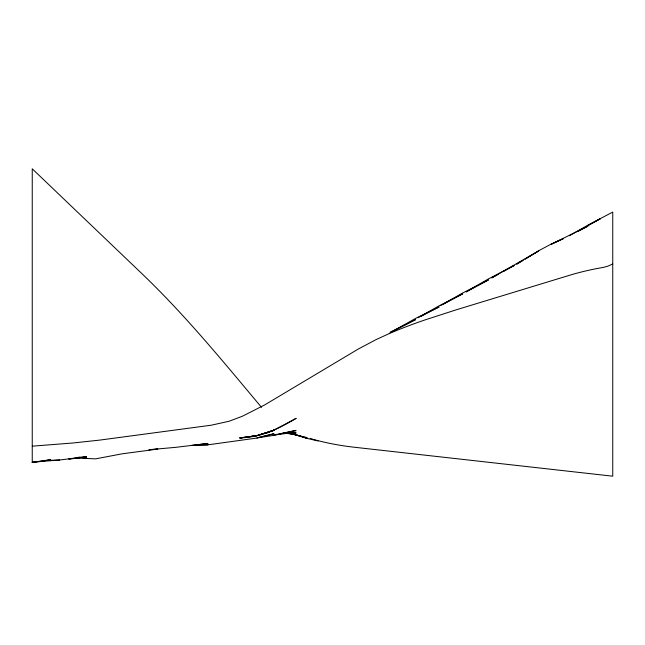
<?xml version="1.0" encoding="UTF-8"?>
<svg xmlns="http://www.w3.org/2000/svg" width="645" height="645" viewBox="0 0 645 645"><rect width="100%" height="100%" fill="white"/><g stroke="black" fill="none" stroke-linecap="round" stroke-linejoin="round"><path stroke-width="0.97" d="M523.49 259.991L516.685 264.136L522.635 260.596M525.183 258.951L538.793 250.663L551.112 244.124L563.44 238.61L551.112 244.31L587.974 226.121L578.331 231.233M525.183 259.064L538.793 250.905L491.861 277.785M466.15 291.806L488.434 278.922L514.138 265.53L503.85 271.231M569.366 235.748L587.974 225.097L612.75 212.076L612.75 476.195L353.734 447.17A270.255 270.255 0 0 1 318.122 440.696L313.663 439.487M418.145 317.711L439.124 305.794L462.723 293.822L443.494 304.093M440.874 305.432L462.723 292.983L488.434 279.954L466.271 291.887M491.861 277.874L497.859 274.552M420.766 316.469L439.124 306.915L415.517 318.428L390.152 332.707L415.517 319.654L390.152 332.167M612.75 263.998L607.84 266.183L603.059 267.449A281.502 281.502 0 0 0 571.897 274.568L456.136 309.842L424.974 319.928A501.657 501.657 0 0 0 389.354 333.538M389.354 333.53L375.995 339.641L358.185 349.09L264.692 404.915L242.431 416.219L229.072 421.258L211.262 425.2L99.959 440.075L73.248 442.962L32.25 446.171M32.25 462.529L50.52 459.829L32.25 462.223L59.654 460.006L86.599 456.628L68.789 459.006L86.599 457.394L77.698 457.7L86.599 457.853L78.682 457.232L86.599 458.361L83.036 457.555M45.045 460.449L59.654 460.006M289.041 432.601L296.055 432.287L273.996 434.98L296.055 430.409L273.996 435.343L256.895 437.931L273.996 433.722L256.895 438.044L207.972 444.832L191.807 445.364L207.972 443.454L175.65 447.348L148.93 449.734L157.84 449.073L122.219 453.806L95.508 458.869L86.599 458.458L83.036 457.611M283.018 433.238L296.055 434.029L287.033 433.126M45.956 460.449L50.52 460.474M196.298 444.744L207.972 444.695L195.403 444.711M285.945 433.085L296.055 434.819L288.702 433.158M307.084 437.568L287.783 433.069M318.114 440.962L307.084 438.406L296.974 435.133M296.974 435.117L307.084 438.237L291.459 433.658M310.1 438.334L312.777 439.197M261.507 407.317C222.573 360.869 184.099 313.696 140.03 271.859L32.25 168.805L32.25 462.642M600.237 218.792L587.974 225.516L600.237 218.849M296.055 418.371C278.89 428.788 260.29 437.616 239.795 437.874L256.895 435.625L273.996 430.336L256.895 435.641L273.996 430.11L296.055 418.371M273.996 430.094L265.442 433.416L273.996 430.151M256.895 435.569L239.795 438.044L256.895 435.625"/></g></svg>
